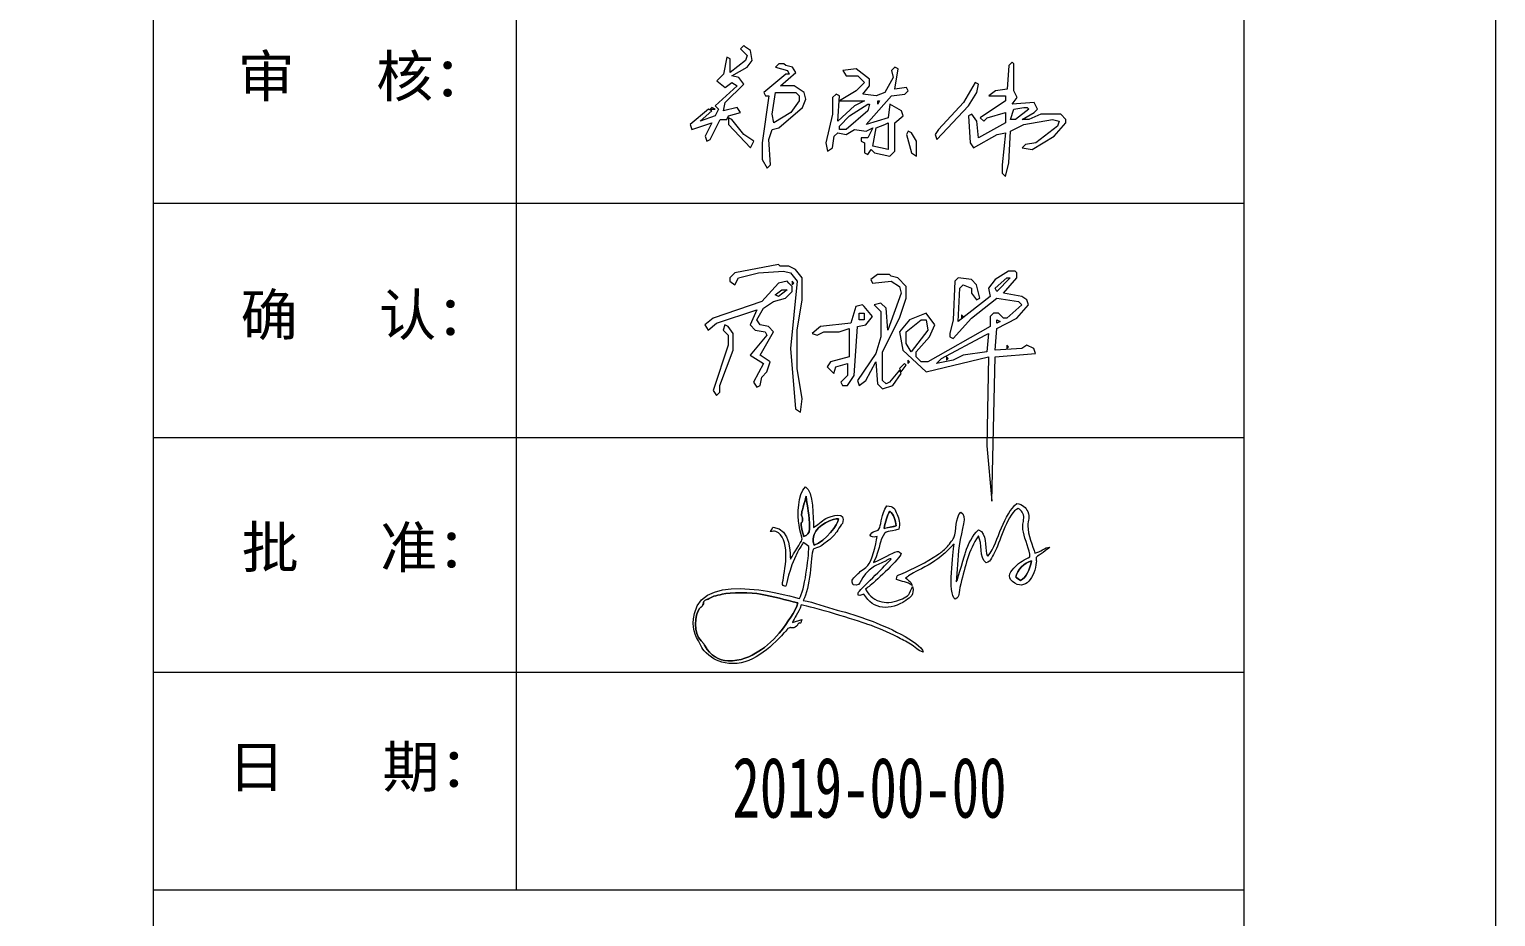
# Model space of a CAD drawing. Header units: millimetres. Extents: x 130143 to 328923, y 19139 to 134795.
# Drawn here: x 321932 to 328923, y 84800 to 89029 of the extents above; entities that cross this region are included whole.
import ezdxf
from ezdxf.enums import TextEntityAlignment as Align

# ---------------------------------------------------------------- set-up
doc = ezdxf.new("R2010")
doc.units = ezdxf.units.MM
doc.header["$LTSCALE"] = 10
doc.layers.add('邦威智能化', color=7, linetype='Continuous', lineweight=18)
doc.styles.get("Standard").update_dxf_attribs({"font": 'arial.ttf'})
doc.styles.add('标准', font='', dxfattribs={"width": 0.667})
doc.styles.get('标准').set_extended_font_data('仿宋_gb2312')

# ---------------------------------------------------------------- blocks, each defined once
blk = doc.blocks.new('图框')
for p, q in [((34698.4, 589.7), (34698.4, -29110.3)), ((36860.1, -16833.3), (36860.1, -23716)), ((34698.4, -19626.2), (41198.4, -19626.2)), ((34698.4, -21022.6), (41198.4, -21022.6)), ((34698.4, -22419), (41198.4, -22419)), ((34698.4, -23716), (41198.4, -23716))]:
    blk.add_line(p, q)
for points in [[(-2301.6, 1739.7), (42698.4, 1739.7), (42698.4, -30260.3), (-2301.6, -30260.3)], [(-801.6, 589.7), (41198.4, 589.7), (41198.4, -29110.3), (-801.6, -29110.3)]]:
    blk.add_lwpolyline(points, close=True)
for s, p, p2 in [('审     核：', (35201.4, -18992.3), (36707.7, -18992.3)), ('确     认：', (35218.5, -20414.1), (36724.8, -20414.1)), ('批     准：', (35224.7, -21798.6), (36730.9, -21798.6)), ('日      期：', (35143.3, -23105.8), (36744.9, -23105.8))]:
    blk.add_text(s, height=245.65).set_placement(p, p2, align=Align.ALIGNED)
blk = doc.blocks.new('zzh')
at = {"linetype": 'Continuous', "elevation": 9684500}
for points in [[(452.49, 1013.31), (451.49, 1014.31), (425.49, 1009.31), (422.49, 1006.31), (422.49, 1004.31), (425.49, 1002.31), (427.49, 1006.31), (439.49, 1009.31), (454.49, 1010.31), (458.49, 1009.31), (462.49, 1004.31), (458.49, 964.31), (461.49, 928.31), (464.49, 926.31), (465.49, 934.31), (462.49, 952.31), (462.49, 975.31), (465.49, 993.31), (465.49, 1006.31), (461.49, 1011.31), (457.49, 1013.31), (452.49, 1013.31)], [(518.49, 1007.31), (517.49, 1008.31), (510.49, 1008.31), (506.49, 1005.31), (507.49, 1003.31), (518.49, 1004.31), (523.49, 1001.31), (524.49, 997.31), (516.49, 975.31), (515.49, 988.31), (512.49, 991.31), (508.49, 990.31), (512.49, 986.31), (512.49, 971.31), (509.49, 961.31), (498.49, 945.31), (499.49, 942.31), (503.49, 945.31), (509.49, 956.31), (510.49, 943.31), (513.49, 940.31), (519.49, 942.31), (524.49, 949.31), (523.49, 951.31), (517.49, 944.31), (515.49, 943.31), (513.49, 945.31), (513.49, 962.31), (523.49, 982.31), (527.49, 994.31), (527.49, 1001.31), (522.49, 1006.31), (518.49, 1007.31)], [(593.49, 1009.31), (592.49, 1010.31), (588.49, 1010.31), (580.49, 1005.31), (576.49, 1000.31), (577.49, 995.31), (558.49, 980.31), (559.49, 1000.31), (561.49, 1002.31), (566.49, 1000.31), (566.49, 997.31), (569.49, 993.31), (571.49, 994.31), (569.49, 1002.31), (566.49, 1005.31), (558.49, 1006.31), (556.49, 1004.31), (555.49, 981.31), (553.49, 973.31), (553.49, 971.31), (555.49, 970.31), (566.49, 982.31), (581.49, 994.31), (594.49, 992.31), (596.49, 990.31), (587.49, 982.31), (585.49, 982.31), (582.49, 985.31), (579.49, 985.31), (577.49, 983.31), (577.49, 977.31), (540.49, 956.31), (536.49, 956.31), (533.49, 959.31), (533.49, 962.31), (541.49, 971.31), (544.49, 978.31), (539.49, 985.31), (529.49, 981.31), (523.49, 974.31), (525.49, 963.31), (539.49, 950.31), (576.49, 959.31), (575.49, 906.31), (578.49, 873.31), (580.49, 959.31), (604.49, 961.31), (603.49, 964.31), (599.49, 966.31), (596.49, 964.31), (580.49, 963.31), (581.49, 976.31), (593.49, 982.31), (600.49, 990.31), (599.49, 993.31), (596.49, 995.31), (585.49, 997.31), (593.49, 1006.31), (593.49, 1009.31)], [(587.49, 1006.31), (589.49, 1006.31), (581.49, 998.31), (580.49, 1000.31), (587.49, 1006.31)], [(457.49, 1003.31), (456.49, 1004.31), (451.49, 1003.31), (441.49, 992.31), (412.49, 982.31), (407.49, 978.31), (409.49, 975.31), (414.49, 979.31), (438.49, 987.31), (434.49, 978.31), (437.49, 975.31), (443.49, 974.31), (444.49, 972.31), (434.49, 960.31), (442.49, 955.31), (436.49, 944.31), (438.49, 941.31), (440.49, 942.31), (441.49, 947.31), (444.49, 950.31), (446.49, 956.31), (440.49, 960.31), (448.49, 974.31), (445.49, 977.31), (440.49, 978.31), (438.49, 981.31), (442.49, 988.31), (448.49, 992.31), (455.49, 994.31), (459.49, 998.31), (459.49, 1001.31), (457.49, 1003.31)], [(453.49, 999.31), (456.49, 999.31), (451.49, 995.31), (449.49, 996.31), (453.49, 999.31)], [(460.49, 1003.31), (459.49, 1004.31), (459.49, 1002.31), (460.49, 1003.31)], [(502.49, 989.31), (501.49, 990.31), (497.49, 989.31), (494.49, 979.31), (476.49, 977.31), (471.49, 973.31), (474.49, 972.31), (478.49, 974.31), (487.49, 974.31), (493.49, 976.31), (493.49, 959.31), (482.49, 956.31), (480.49, 953.31), (484.49, 949.31), (485.49, 953.31), (492.49, 955.31), (492.49, 948.31), (488.49, 944.31), (489.49, 942.31), (492.49, 942.31), (496.49, 948.31), (498.49, 977.31), (503.49, 978.31), (507.49, 983.31), (502.49, 989.31)], [(499.49, 985.31), (502.49, 985.31), (502.49, 981.31), (499.49, 981.31), (499.49, 985.31)], [(536.49, 981.31), (539.49, 981.31), (540.49, 975.31), (530.49, 962.31), (527.49, 967.31), (527.49, 974.31), (536.49, 981.31)], [(561.49, 983.31), (560.49, 984.31), (560.49, 982.31), (561.49, 983.31)], [(581.49, 981.31), (583.49, 980.31), (581.49, 979.31), (581.49, 981.31)], [(421.49, 977.31), (419.49, 978.31), (418.49, 975.31), (421.49, 972.31), (421.49, 966.31), (412.49, 939.31), (414.49, 936.31), (416.49, 938.31), (416.49, 942.31), (424.49, 963.31), (424.49, 973.31), (421.49, 977.31)], [(574.49, 972.31), (576.49, 973.31), (575.49, 962.31), (561.49, 960.31), (555.49, 957.31), (545.49, 955.31), (548.49, 958.31), (574.49, 972.31)], [(588.49, 965.31), (587.49, 966.31), (587.49, 964.31), (588.49, 965.31)], [(527.49, 954.31), (526.49, 955.31), (523.49, 952.31), (524.49, 950.31), (527.49, 954.31)], [(529.49, 956.31), (528.49, 957.31), (528.49, 955.31), (529.49, 956.31)], [(552.49, 958.31), (551.49, 959.31), (551.49, 957.31), (552.49, 958.31)]]:
    blk.add_lwpolyline(points, dxfattribs=at)
blk = doc.blocks.new('zcw')
at = {"linetype": 'Continuous', "elevation": 9684500}
for points in [[(448, 1160), (447, 1161), (445, 1159), (449, 1155), (448, 1152), (439, 1145), (439, 1153), (437, 1154), (435, 1144), (431, 1140), (436, 1136), (440, 1139), (443, 1137), (430, 1125), (432, 1123), (430, 1119), (421, 1116), (428, 1122), (426, 1123), (415, 1114), (416, 1111), (428, 1115), (424, 1107), (425, 1104), (427, 1105), (433, 1117), (437, 1117), (438, 1119), (445, 1121), (443, 1124), (435, 1122), (436, 1127), (447, 1138), (444, 1142), (440, 1143), (449, 1148), (452, 1152), (451, 1158), (448, 1160)], [(472, 1149), (471, 1150), (468, 1150), (466, 1148), (473, 1146), (474, 1144), (472, 1144), (459, 1133), (460, 1131), (462, 1131), (458, 1103), (458, 1093), (461, 1088), (463, 1090), (462, 1105), (464, 1111), (468, 1112), (482, 1124), (484, 1129), (483, 1133), (477, 1137), (469, 1137), (478, 1145), (476, 1148), (472, 1149)], [(539, 1147), (537, 1148), (535, 1146), (536, 1142), (531, 1133), (526, 1131), (518, 1132), (522, 1137), (522, 1141), (514, 1147), (506, 1146), (508, 1143), (515, 1143), (519, 1139), (514, 1134), (504, 1128), (519, 1128), (513, 1125), (503, 1116), (504, 1131), (502, 1132), (500, 1130), (500, 1120), (496, 1103), (497, 1098), (500, 1100), (501, 1107), (503, 1109), (508, 1108), (513, 1111), (520, 1110), (524, 1112), (521, 1106), (517, 1106), (517, 1104), (519, 1103), (519, 1097), (521, 1096), (523, 1099), (525, 1097), (534, 1095), (537, 1098), (537, 1115), (542, 1119), (541, 1122), (534, 1126), (533, 1118), (520, 1114), (535, 1131), (543, 1132), (545, 1134), (544, 1136), (537, 1135), (539, 1147)], [(608, 1150), (607, 1151), (605, 1149), (604, 1135), (597, 1134), (593, 1131), (603, 1131), (603, 1128), (588, 1118), (590, 1116), (592, 1118), (603, 1121), (603, 1115), (587, 1106), (586, 1116), (583, 1120), (581, 1119), (582, 1103), (584, 1100), (598, 1108), (603, 1109), (601, 1090), (601, 1085), (603, 1083), (605, 1091), (606, 1110), (614, 1114), (631, 1117), (635, 1116), (634, 1113), (621, 1103), (615, 1102), (613, 1100), (619, 1099), (632, 1107), (639, 1115), (639, 1117), (636, 1120), (624, 1120), (617, 1117), (613, 1117), (620, 1121), (622, 1123), (620, 1127), (607, 1126), (610, 1130), (608, 1134), (608, 1150)], [(587, 1138), (585, 1139), (578, 1127), (563, 1111), (561, 1108), (562, 1105), (581, 1125), (586, 1133), (587, 1138)], [(466, 1133), (474, 1133), (478, 1133), (480, 1131), (480, 1128), (475, 1121), (465, 1115), (464, 1120), (466, 1133)], [(527, 1128), (528, 1128), (527, 1126), (527, 1128)], [(430, 1123), (428, 1124), (427, 1123), (430, 1123)], [(521, 1126), (522, 1126), (521, 1122), (508, 1111), (504, 1111), (504, 1113), (510, 1119), (521, 1126)], [(614, 1124), (616, 1124), (617, 1123), (609, 1117), (606, 1117), (608, 1123), (614, 1124)], [(440, 1117), (438, 1118), (438, 1114), (451, 1100), (453, 1104), (447, 1108), (440, 1117)], [(531, 1114), (533, 1115), (533, 1099), (524, 1101), (526, 1112), (531, 1114)], [(547, 1109), (545, 1110), (544, 1108), (547, 1097), (550, 1095), (550, 1104), (547, 1109)]]:
    blk.add_lwpolyline(points, dxfattribs=at)

msp = doc.modelspace()

# ---------------------------------------------------------------- linework, layer by layer
at = {"layer": '邦威智能化'}
for points, knots in [([(325614.90829, 86216.71499, 0), (325614.90829, 86216.71499, 0), (325570.89296, 86202.42632, 0), (325570.89296, 86202.42632, 0), (325570.89296, 86202.42632, 0), (325576.44223, 86223.05726, 0), (325597.63497, 86243.91066, 0), (325611.76252, 86285.86141, 0), (325611.76252, 86285.86141, 0), (325666.53743, 86276.5011, 0), (325874.49169, 86213.19654, 0), (325929.2634, 86193.31139, 0), (325929.2634, 86193.31139, 0), (325973.20853, 86177.3564, 0), (326028.81322, 86155.58693, 0), (326068.49987, 86133.40576, 0), (326068.49987, 86133.40576, 0), (326091.10533, 86120.77993, 0), (326109.89089, 86112.87204, 0), (326133.06899, 86098.90919, 0), (326133.06899, 86098.90919, 0), (326152.85263, 86087.0026, 0), (326171.17176, 86065.92244, 0), (326193.79524, 86060.50673, 0), (326193.79524, 86060.50673, 0), (326181.58144, 86112.19102, 0), (326005.93957, 86187.24763, 0), (325940.65544, 86211.20268, 0), (325940.65544, 86211.20268, 0), (325889.09516, 86230.12245, 0), (325834.50834, 86248.07133, 0), (325783.26092, 86261.59231, 0), (325783.26092, 86261.59231, 0), (325729.47986, 86275.78925, 0), (325672.16712, 86299.68114, 0), (325620.61538, 86307.31975, 0), (325620.61538, 86307.31975, 0), (325656.63257, 86364.98671, 0), (325656.80481, 86511.30036, 0), (325668.68255, 86552.01925, 0), (325668.68255, 86552.01925, 0), (325723.16529, 86575.21919, 0), (325681.33653, 86547.09157, 0), (325736.94191, 86590.18039, 0), (325736.94191, 86590.18039, 0), (325745.22196, 86596.59638, 0), (325750.67271, 86599.50659, 0), (325757.90208, 86606.76054, 0), (325757.90208, 86606.76054, 0), (325764.71339, 86613.59892, 0), (325769.28851, 86620.24066, 0), (325775.84998, 86627.31528, 0), (325775.84998, 86627.31528, 0), (325775.84998, 86627.31528, 0), (325807.8925, 86674.56629, 0), (325807.8925, 86674.56629, 0), (325807.8925, 86674.56629, 0), (325832.03858, 86733.913, 0), (325754.23783, 86711.29833, 0), (325728.43611, 86697.23952, 0), (325728.43611, 86697.23952, 0), (325708.91939, 86686.60111, 0), (325688.38709, 86663.37545, 0), (325670.45417, 86655.37828, 0), (325670.45417, 86655.37828, 0), (325668.90981, 86697.66191, 0), (325669.8308, 86829.87379, 0), (325632.51264, 86848.01667, 0), (325632.51264, 86848.01667, 0), (325594.16985, 86815.5632, 0), (325594.09455, 86711.95369, 0), (325601.4829, 86665.52166, 0), (325601.4829, 86665.52166, 0), (325612.59015, 86595.76663, 0), (325625.36924, 86607.53125, 0), (325606.7707, 86581.47632, 0), (325606.7707, 86581.47632, 0), (325606.7707, 86581.47632, 0), (325560.91059, 86504.19082, 0), (325560.91059, 86504.19082, 0), (325560.91059, 86504.19082, 0), (325555.93434, 86518.58204, 0), (325567.47356, 86652.64535, 0), (325477.58242, 86655.85032, 0), (325477.58242, 86655.85032, 0), (325477.58242, 86655.85032, 0), (325464.47981, 86635.74883, 0), (325464.47981, 86635.74883, 0), (325464.47981, 86635.74883, 0), (325478.70092, 86635.89834, 0), (325482.16595, 86639.75042, 0), (325491.05132, 86636.25008, 0), (325491.05132, 86636.25008, 0), (325562.66119, 86608.01985, 0), (325535.26998, 86462.93343, 0), (325525.08403, 86403.51731, 0), (325525.08403, 86403.51731, 0), (325521.93424, 86385.16089, 0), (325516.52118, 86379.49687, 0), (325537.40381, 86373.27167, 0), (325537.40381, 86373.27167, 0), (325544.01543, 86386.02025, 0), (325550.29427, 86449.92735, 0), (325594.18361, 86537.87252, 0), (325594.18361, 86537.87252, 0), (325603.08529, 86555.71375, 0), (325613.9448, 86567.03808, 0), (325621.02955, 86583.43593, 0), (325621.02955, 86583.43593, 0), (325634.86345, 86575.84163, 0), (325636.44654, 86569.958, 0), (325648.65896, 86564.1497, 0), (325648.65896, 86564.1497, 0), (325646.32321, 86506.52073, 0), (325628.55573, 86354.18389, 0), (325602.85456, 86316.94498, 0), (325602.85456, 86316.94498, 0), (325589.52891, 86315.98039, 0), (325149.76207, 86460.77491, 0), (325102.55729, 86244.92949, 0), (325102.55729, 86244.92949, 0), (325086.95574, 86173.58974, 0), (325104.68361, 86147.44228, 0), (325130.80992, 86095.56427, 0), (325130.80992, 86095.56427, 0), (325140.75199, 86075.81504, 0), (325142.96279, 86071.47311, 0), (325158.53499, 86058.023, 0), (325158.53499, 86058.023, 0), (325196.42626, 86025.31332, 0), (325215.15055, 86013.15257, 0), (325267.1686, 86007.32716, 0), (325267.1686, 86007.32716, 0), (325371.27766, 85995.67385, 0), (325468.11395, 86081.79228, 0), (325529.31443, 86152.11054, 0), (325529.31443, 86152.11054, 0), (325529.31443, 86152.11054, 0), (325545.95436, 86170.17369, 0), (325545.95436, 86170.17369, 0), (325545.95436, 86170.17369, 0), (325546.62225, 86170.91083, 0), (325547.57215, 86172.10684, 0), (325548.19985, 86172.78647, 0), (325548.19985, 86172.78647, 0), (325548.19985, 86172.78647, 0), (325558.65796, 86178.52094, 0), (325558.65796, 86178.52094, 0), (325558.65796, 86178.52094, 0), (325559.11064, 86178.43683, 0), (325560.379, 86177.68173, 0), (325560.89105, 86177.57412, 0), (325560.89105, 86177.57412, 0), (325561.4804, 86177.45229, 0), (325562.85451, 86176.73615, 0), (325563.51374, 86176.63472, 0), (325563.51374, 86176.63472, 0), (325574.72995, 86174.94323, 0), (325578.98467, 86176.36925, 0), (325589.17441, 86185.31702, 0), (325589.17441, 86185.31702, 0), (325594.38771, 86189.89324, 0), (325592.46257, 86188.89576, 0), (325596.24363, 86194.57773, 0), (325596.24363, 86194.57773, 0), (325606.58495, 86210.11224, 0), (325606.84502, 86183.09424, 0), (325614.90829, 86216.71499, 0)], [0, 0, 0, 0, 35183.0491355911, 35183.0491355911, 35183.0491355911, 35183.0642643022, 70366.0982711822, 70366.0982711822, 70366.0982711822, 70366.1133998934, 105549.1474067732, 105549.1474067732, 105549.1474067732, 105549.1625354843, 140732.1965423643, 140732.1965423643, 140732.1965423643, 140732.2116710754, 175915.2456779554, 175915.2456779554, 175915.2456779554, 175915.2608066664, 211098.2948135464, 211098.2948135464, 211098.2948135464, 211098.3099422576, 246281.3439491375, 246281.3439491375, 246281.3439491375, 246281.3590778487, 281464.3930847286, 281464.3930847286, 281464.3930847286, 281464.4082134397, 316647.4422203197, 316647.4422203197, 316647.4422203197, 316647.4573490307, 351830.4913559108, 351830.4913559108, 351830.4913559108, 351830.5064846219, 387013.5404915018, 387013.5404915018, 387013.5404915018, 387013.5556202129, 422196.5896270929, 422196.5896270929, 422196.5896270929, 422196.604755804, 457379.6387626839, 457379.6387626839, 457379.6387626839, 457379.653891395, 492562.687898275, 492562.687898275, 492562.687898275, 492562.7030269861, 527745.7370338662, 527745.7370338662, 527745.7370338662, 527745.7521625772, 562928.7861694571, 562928.7861694571, 562928.7861694571, 562928.8012981683, 598111.8353050482, 598111.8353050482, 598111.8353050482, 598111.8504337593, 633294.8844406394, 633294.8844406394, 633294.8844406394, 633294.8995693504, 668477.9335762303, 668477.9335762303, 668477.9335762303, 668477.9487049414, 703660.9827118216, 703660.9827118216, 703660.9827118216, 703660.9978405325, 738844.0318474123, 738844.0318474123, 738844.0318474123, 738844.0469761237, 774027.0809830036, 774027.0809830036, 774027.0809830036, 774027.0961117148, 809210.1301185949, 809210.1301185949, 809210.1301185949, 809210.1452473056, 844393.179254186, 844393.179254186, 844393.179254186, 844393.1943828969, 879576.228389777, 879576.228389777, 879576.228389777, 879576.2435184881, 914759.2775253679, 914759.2775253679, 914759.2775253679, 914759.2926540793, 949942.3266609587, 949942.3266609587, 949942.3266609587, 949942.3417896705, 985125.37579655, 985125.37579655, 985125.37579655, 985125.390925262, 1020308.424932141, 1020308.424932141, 1020308.424932141, 1020308.440060852, 1055491.474067732, 1055491.474067732, 1055491.474067732, 1055491.489196443, 1090674.5232033229, 1090674.5232033229, 1090674.5232033229, 1090674.5383320339, 1125857.572338914, 1125857.572338914, 1125857.572338914, 1125857.587467625, 1161040.6214745049, 1161040.6214745049, 1161040.6214745049, 1161040.6366032159, 1196223.670610097, 1196223.670610097, 1196223.670610097, 1196223.6857388071, 1231406.719745687, 1231406.719745687, 1231406.719745687, 1231406.734874398, 1266589.7688812781, 1266589.7688812781, 1266589.7688812781, 1266589.78400999, 1301772.818016869, 1301772.818016869, 1301772.818016869, 1301772.833145581, 1336955.8671524599, 1336955.8671524599, 1336955.8671524599, 1336955.8822811721, 1372138.9162880511, 1372138.9162880511, 1372138.9162880511, 1372138.931416763, 1407321.9654236429, 1407321.9654236429, 1407321.9654236429, 1407321.9805523539, 1442505.014559234, 1442505.014559234, 1442505.014559234, 1442505.029687945, 1512871.1128304149, 1512871.1128304149, 1512871.1128304149, 1512871.1128304149]), ([(325635.16085, 86803.44675, 0), (325639.79404, 86746.21534, 0), (325652.38412, 86721.49524, 0), (325651.14033, 86649.05023, 0), (325651.14033, 86649.05023, 0), (325650.75606, 86626.6283, 0), (325640.1792, 86618.86172, 0), (325623.40395, 86611.64869, 0), (325623.40395, 86611.64869, 0), (325623.40395, 86611.64869, 0), (325613.72, 86654.15504, 0), (325613.72, 86654.15504, 0), (325613.72, 86654.15504, 0), (325604.54494, 86690.74498, 0), (325622.07187, 86668.21465, 0), (325617.68701, 86699.69148, 0), (325617.68701, 86699.69148, 0), (325616.06626, 86711.32082, 0), (325612.09283, 86701.57523, 0), (325614.25385, 86727.20858, 0), (325614.25385, 86727.20858, 0), (325614.25385, 86727.20858, 0), (325635.16085, 86803.44675, 0), (325635.16085, 86803.44675, 0)], [0, 0, 0, 0, 31925.6480872779, 31925.6480872779, 31925.6480872779, 31925.6503220733, 63851.2961745559, 63851.2961745559, 63851.2961745559, 63851.2984093513, 95776.9442618339, 95776.9442618339, 95776.9442618339, 95776.9464966292, 127702.5923491118, 127702.5923491118, 127702.5923491118, 127702.5945839072, 159628.2404363898, 159628.2404363898, 159628.2404363898, 159628.2426711851, 223479.5366109457, 223479.5366109457, 223479.5366109457, 223479.5366109457]), ([(326502.22482, 86517.90846, 0), (326497.30167, 86523.65051, 0), (326501.3163, 86511.55795, 0), (326495.60171, 86530.35849, 0), (326495.60171, 86530.35849, 0), (326485.27822, 86564.3208, 0), (326500.08007, 86626.7399, 0), (326457.17512, 86643.13148, 0), (326457.17512, 86643.13148, 0), (326426.30347, 86615.54425, 0), (326410.22858, 86578.1766, 0), (326394.65577, 86535.1863, 0), (326394.65577, 86535.1863, 0), (326394.65577, 86535.1863, 0), (326356.36143, 86405.51032, 0), (326356.36143, 86405.51032, 0), (326356.36143, 86405.51032, 0), (326351.63539, 86395.68497, 0), (326352.63973, 86398.63852, 0), (326350.25569, 86395.2354, 0), (326350.25569, 86395.2354, 0), (326355.99701, 86447.20644, 0), (326357.22828, 86506.25408, 0), (326364.89235, 86567.56753, 0), (326364.89235, 86567.56753, 0), (326375.12121, 86649.4266, 0), (326406.89548, 86711.14856, 0), (326372.6762, 86728.17517, 0), (326372.6762, 86728.17517, 0), (326345.32275, 86702.33245, 0), (326353.62062, 86640.45669, 0), (326338.978, 86605.53301, 0), (326338.978, 86605.53301, 0), (326334.3107, 86594.41084, 0), (326314.71777, 86570.25817, 0), (326305.71414, 86560.52501, 0), (326305.71414, 86560.52501, 0), (326289.25541, 86542.72344, 0), (326279.52704, 86537.47133, 0), (326261.5582, 86524.79027, 0), (326261.5582, 86524.79027, 0), (326209.86252, 86488.28755, 0), (326145.90989, 86458.35872, 0), (326086.33941, 86432.67589, 0), (326086.33941, 86432.67589, 0), (326070.30194, 86425.76402, 0), (326069.1511, 86428.9965, 0), (326065.35318, 86407.74836, 0), (326065.35318, 86407.74836, 0), (326091.97092, 86393.75826, 0), (326118.73541, 86397.8723, 0), (326140.16829, 86378.59851, 0), (326140.16829, 86378.59851, 0), (326133.34679, 86403.30865, 0), (326123.67717, 86397.77392, 0), (326109.52984, 86414.86896, 0), (326109.52984, 86414.86896, 0), (326118.90508, 86419.07286, 0), (326136.46085, 86434.78045, 0), (326170.24265, 86450.93313, 0), (326170.24265, 86450.93313, 0), (326208.18393, 86469.0746, 0), (326259.31741, 86499.50386, 0), (326289.76791, 86527.1548, 0), (326289.76791, 86527.1548, 0), (326305.52903, 86541.46727, 0), (326324.44909, 86563.11412, 0), (326340.17802, 86574.70308, 0), (326340.17802, 86574.70308, 0), (326338.39038, 86534.63218, 0), (326307.84039, 86340.02609, 0), (326345.94385, 86313.53581, 0), (326345.94385, 86313.53581, 0), (326370.30649, 86324.88659, 0), (326358.76015, 86336.18209, 0), (326372.1259, 86386.59032, 0), (326372.1259, 86386.59032, 0), (326394.12448, 86469.55871, 0), (326408.70198, 86545.62688, 0), (326456.40489, 86614.39677, 0), (326456.40489, 86614.39677, 0), (326477.21485, 86579.73121, 0), (326458.13844, 86510.38341, 0), (326493.95873, 86486.41754, 0), (326493.95873, 86486.41754, 0), (326516.82165, 86492.13147, 0), (326525.02217, 86521.4604, 0), (326537.46372, 86544.68923, 0), (326537.46372, 86544.68923, 0), (326563.41237, 86593.13014, 0), (326596.62462, 86727.7263, 0), (326646.79509, 86745.63573, 0), (326646.79509, 86745.63573, 0), (326659.61354, 86737.62462, 0), (326675.00451, 86720.41393, 0), (326673.18244, 86700.51825, 0), (326673.18244, 86700.51825, 0), (326670.70107, 86673.37103, 0), (326663.76548, 86669.16649, 0), (326670.94491, 86632.41515, 0), (326670.94491, 86632.41515, 0), (326677.56161, 86598.50978, 0), (326701.91613, 86544.5805, 0), (326702.29615, 86515.34609, 0), (326702.29615, 86515.34609, 0), (326678.14871, 86503.34598, 0), (326651.69641, 86488.50302, 0), (326632.70833, 86468.72874, 0), (326632.70833, 86468.72874, 0), (326611.4457, 86446.58718, 0), (326589.71304, 86421.4327, 0), (326618.86247, 86397.41927, 0), (326618.86247, 86397.41927, 0), (326681.71716, 86345.61818, 0), (326725.35407, 86423.07748, 0), (326732.68362, 86488.52999, 0), (326732.68362, 86488.52999, 0), (326733.80059, 86498.53102, 0), (326731.34239, 86499.22676, 0), (326731.68946, 86512.49117, 0), (326731.68946, 86512.49117, 0), (326748.40787, 86525.42951, 0), (326783.22742, 86546.86469, 0), (326796.30522, 86560.86118, 0), (326796.30522, 86560.86118, 0), (326773.69716, 86561.49715, 0), (326751.9441, 86537.1732, 0), (326725.81595, 86532.29541, 0), (326725.81595, 86532.29541, 0), (326716.50664, 86563.82362, 0), (326692.53929, 86622.75835, 0), (326691.71783, 86661.9134, 0), (326691.71783, 86661.9134, 0), (326691.04719, 86693.9579, 0), (326704.58316, 86700.26313, 0), (326691.43161, 86730.32512, 0), (326691.43161, 86730.32512, 0), (326683.1104, 86749.3477, 0), (326667.6217, 86764.61409, 0), (326640.33536, 86769.89999, 0), (326640.33536, 86769.89999, 0), (326609.1168, 86743.60216, 0), (326586.87437, 86700.16976, 0), (326566.47355, 86653.48447, 0), (326566.47355, 86653.48447, 0), (326545.57242, 86605.64337, 0), (326532.1844, 86555.23762, 0), (326502.22482, 86517.90846, 0)], [0, 0, 0, 0, 32879.3583302865, 32879.3583302865, 32879.3583302865, 32879.3708244427, 65758.716660573, 65758.716660573, 65758.716660573, 65758.7291547292, 98638.0749908595, 98638.0749908595, 98638.0749908595, 98638.0874850157, 131517.433321146, 131517.433321146, 131517.433321146, 131517.4458153022, 164396.7916514325, 164396.7916514325, 164396.7916514325, 164396.8041455886, 197276.1499817192, 197276.1499817192, 197276.1499817192, 197276.1624758752, 230155.5083120057, 230155.5083120057, 230155.5083120057, 230155.5208061617, 263034.8666422922, 263034.8666422922, 263034.8666422922, 263034.8791364483, 295914.2249725787, 295914.2249725787, 295914.2249725787, 295914.2374667349, 328793.5833028651, 328793.5833028651, 328793.5833028651, 328793.5957970214, 361672.9416331518, 361672.9416331518, 361672.9416331518, 361672.9541273079, 394552.2999634382, 394552.2999634382, 394552.2999634382, 394552.3124575944, 427431.6582937247, 427431.6582937247, 427431.6582937247, 427431.6707878808, 460311.0166240113, 460311.0166240113, 460311.0166240113, 460311.0291181674, 493190.3749542978, 493190.3749542978, 493190.3749542978, 493190.387448454, 526069.7332845847, 526069.7332845847, 526069.7332845847, 526069.7457787405, 558949.0916148708, 558949.0916148708, 558949.0916148708, 558949.1041090271, 591828.4499451574, 591828.4499451574, 591828.4499451574, 591828.4624393136, 624707.8082754439, 624707.8082754439, 624707.8082754439, 624707.8207696001, 657587.1666057302, 657587.1666057302, 657587.1666057302, 657587.1790998866, 690466.524936017, 690466.524936017, 690466.524936017, 690466.5374301735, 723345.8832663036, 723345.8832663036, 723345.8832663036, 723345.8957604597, 756225.2415965901, 756225.2415965901, 756225.2415965901, 756225.2540907464, 789104.5999268768, 789104.5999268768, 789104.5999268768, 789104.6124210326, 821983.9582571629, 821983.9582571629, 821983.9582571629, 821983.9707513195, 854863.3165874495, 854863.3165874495, 854863.3165874495, 854863.3290816058, 887742.674917736, 887742.674917736, 887742.674917736, 887742.6874118929, 920622.0332480227, 920622.0332480227, 920622.0332480227, 920622.0457421788, 953501.3915783092, 953501.3915783092, 953501.3915783092, 953501.4040724656, 986380.7499085956, 986380.7499085956, 986380.7499085956, 986380.7624027518, 1019260.108238882, 1019260.108238882, 1019260.108238882, 1019260.1207330381, 1052139.466569168, 1052139.466569168, 1052139.466569168, 1052139.4790633251, 1085018.8248994551, 1085018.8248994551, 1085018.8248994551, 1085018.837393611, 1117898.1832297409, 1117898.1832297409, 1117898.1832297409, 1117898.195723898, 1150777.541560028, 1150777.541560028, 1150777.541560028, 1150777.5540541839, 1183656.8998903141, 1183656.8998903141, 1183656.8998903141, 1183656.9123844709, 1249415.6165508879, 1249415.6165508879, 1249415.6165508879, 1249415.6165508879]), ([(325673.2448, 86570.61313, 0), (325663.97188, 86592.63195, 0), (325670.20071, 86606.09358, 0), (325674.14885, 86621.59476, 0), (325674.14885, 86621.59476, 0), (325685.61415, 86666.61351, 0), (325766.74951, 86699.41099, 0), (325790.06873, 86696.14922, 0), (325790.06873, 86696.14922, 0), (325789.41479, 86670.48927, 0), (325726.98909, 86588.08036, 0), (325673.2448, 86570.61313, 0)], [0, 0, 0, 0, 29286.8193827614, 29286.8193827614, 29286.8193827614, 29286.8205542341, 58573.6387655227, 58573.6387655227, 58573.6387655227, 58573.6399369955, 117147.2775310454, 117147.2775310454, 117147.2775310454, 117147.2775310454]), ([(325973.54707, 86611.19539, 0), (325969.52572, 86573.38421, 0), (325947.34413, 86493.4337, 0), (325929.23235, 86472.92534, 0), (325929.23235, 86472.92534, 0), (325919.92507, 86462.38639, 0), (325893.99469, 86446.56138, 0), (325882.47471, 86435.02309, 0), (325882.47471, 86435.02309, 0), (325847.27839, 86399.75207, 0), (325852.97714, 86402.91645, 0), (325859.0578, 86382.08626, 0), (325859.0578, 86382.08626, 0), (325908.69487, 86369.08229, 0), (325879.10789, 86419.7841, 0), (325961.63549, 86470.02896, 0), (325961.63549, 86470.02896, 0), (325961.63549, 86470.02896, 0), (326002.41655, 86489.03246, 0), (326002.41655, 86489.03246, 0), (326002.41655, 86489.03246, 0), (326028.56641, 86500.19028, 0), (326020.30565, 86504.54525, 0), (326041.05293, 86506.22898, 0), (326041.05293, 86506.22898, 0), (326032.46853, 86491.69938, 0), (325925.41461, 86390.90603, 0), (325896.19347, 86358.70107, 0), (325896.19347, 86358.70107, 0), (325884.45022, 86345.76206, 0), (325882.25549, 86348.62597, 0), (325882.65358, 86332.1798, 0), (325882.65358, 86332.1798, 0), (325900.14114, 86329.72944, 0), (325890.5885, 86333.66453, 0), (325910.77179, 86337.16888, 0), (325910.77179, 86337.16888, 0), (325953.46894, 86260.74822, 0), (326038.34967, 86257.53094, 0), (326109.78595, 86306.33191, 0), (326109.78595, 86306.33191, 0), (326135.08988, 86323.61824, 0), (326151.00183, 86332.0879, 0), (326142.74641, 86373.96221, 0), (326142.74641, 86373.96221, 0), (326141.97215, 86372.87628, 0), (326141.44896, 86372.32589, 0), (326141.04202, 86370.33707, 0), (326141.04202, 86370.33707, 0), (326141.04202, 86370.33707, 0), (326125.01292, 86335.86608, 0), (326125.01292, 86335.86608, 0), (326125.01292, 86335.86608, 0), (326116.6877, 86326.91397, 0), (326105.50481, 86320.79239, 0), (326093.86677, 86315.59472, 0), (326093.86677, 86315.59472, 0), (326022.9959, 86283.94986, 0), (325960.51488, 86291.14642, 0), (325918.05885, 86360.86344, 0), (325918.05885, 86360.86344, 0), (325927.39394, 86369.72586, 0), (325933.02278, 86371.14569, 0), (325941.09814, 86378.05208, 0), (325941.09814, 86378.05208, 0), (325974.3507, 86406.4791, 0), (326081.5932, 86504.05111, 0), (326088.72383, 86531.50996, 0), (326088.72383, 86531.50996, 0), (326074.01241, 86540.03004, 0), (326076.78544, 86544.55064, 0), (326058.56249, 86537.64498, 0), (326058.56249, 86537.64498, 0), (326034.80963, 86528.63799, 0), (325971.06718, 86491.01729, 0), (325956.30678, 86487.94145, 0), (325956.30678, 86487.94145, 0), (325994.71941, 86574.41608, 0), (325977.69541, 86553.50512, 0), (325995.12103, 86600.08717, 0), (325995.12103, 86600.08717, 0), (326013.62025, 86649.53618, 0), (326030.69699, 86629.14062, 0), (326077.62942, 86646.50835, 0), (326077.62942, 86646.50835, 0), (326084.08847, 86675.47862, 0), (326078.17291, 86695.05652, 0), (326068.51471, 86717.2083, 0), (326068.51471, 86717.2083, 0), (326057.34329, 86742.83003, 0), (326055.19012, 86758.08515, 0), (326019.32752, 86757.68666, 0), (326019.32752, 86757.68666, 0), (325991.61336, 86715.36376, 0), (325995.34634, 86677.8685, 0), (325985.8534, 86654.40217, 0), (325985.8534, 86654.40217, 0), (325976.58371, 86631.47448, 0), (325964.02565, 86643.5529, 0), (325948.985, 86629.99428, 0), (325948.985, 86629.99428, 0), (325926.86217, 86610.04996, 0), (325955.47751, 86606.68424, 0), (325973.54707, 86611.19539, 0)], [0, 0, 0, 0, 32802.2634506193, 32802.2634506193, 32802.2634506193, 32802.2723072305, 65604.5269012387, 65604.5269012387, 65604.5269012387, 65604.5357578499, 98406.7903518581, 98406.7903518581, 98406.7903518581, 98406.7992084692, 131209.0538024774, 131209.0538024774, 131209.0538024774, 131209.0626590885, 164011.3172530968, 164011.3172530968, 164011.3172530968, 164011.3261097079, 196813.5807037161, 196813.5807037161, 196813.5807037161, 196813.5895603271, 229615.8441543355, 229615.8441543355, 229615.8441543355, 229615.8530109466, 262418.1076049548, 262418.1076049548, 262418.1076049548, 262418.116461566, 295220.3710555743, 295220.3710555743, 295220.3710555743, 295220.3799121853, 328022.6345061935, 328022.6345061935, 328022.6345061935, 328022.6433628047, 360824.8979568129, 360824.8979568129, 360824.8979568129, 360824.9068134241, 393627.1614074323, 393627.1614074323, 393627.1614074323, 393627.1702640436, 426429.4248580514, 426429.4248580514, 426429.4248580514, 426429.4337146629, 459231.688308671, 459231.688308671, 459231.688308671, 459231.6971652822, 492033.9517592903, 492033.9517592903, 492033.9517592903, 492033.9606159018, 524836.2152099097, 524836.2152099097, 524836.2152099097, 524836.2240665208, 557638.478660529, 557638.478660529, 557638.478660529, 557638.4875171402, 590440.7421111483, 590440.7421111483, 590440.7421111483, 590440.7509677596, 623243.0055617678, 623243.0055617678, 623243.0055617678, 623243.0144183789, 656045.269012387, 656045.269012387, 656045.269012387, 656045.2778689982, 688847.5324630064, 688847.5324630064, 688847.5324630064, 688847.541319618, 721649.7959136256, 721649.7959136256, 721649.7959136256, 721649.8047702371, 754452.0593642452, 754452.0593642452, 754452.0593642452, 754452.0682208563, 787254.3228148646, 787254.3228148646, 787254.3228148646, 787254.3316714753, 820056.5862654839, 820056.5862654839, 820056.5862654839, 820056.5951220952, 885661.1131667227, 885661.1131667227, 885661.1131667227, 885661.1131667227]), ([(326007.02485, 86650.72546, 0), (326013.34167, 86680.64686, 0), (326020.28559, 86712.6115, 0), (326034.71532, 86732.68948, 0), (326034.71532, 86732.68948, 0), (326043.57282, 86725.28756, 0), (326050.17119, 86712.20921, 0), (326054.96442, 86701.85007, 0), (326054.96442, 86701.85007, 0), (326060.79163, 86689.23493, 0), (326062.93862, 86675.49616, 0), (326064.24643, 86662.06476, 0), (326064.24643, 86662.06476, 0), (326064.24643, 86662.06476, 0), (326007.02485, 86650.72546, 0), (326007.02485, 86650.72546, 0)], [0, 0, 0, 0, 30219.7479542248, 30219.7479542248, 30219.7479542248, 30219.7494652122, 60439.4959084496, 60439.4959084496, 60439.4959084496, 60439.497419437, 90659.2438626744, 90659.2438626744, 90659.2438626744, 90659.2453736618, 151098.7397711239, 151098.7397711239, 151098.7397711239, 151098.7397711239]), ([(326634.21549, 86417.33831, 0), (326641.15945, 86453.25834, 0), (326675.5079, 86486.67968, 0), (326709.2488, 86496.02483, 0), (326709.2488, 86496.02483, 0), (326703.15632, 86452.40365, 0), (326684.62757, 86416.88633, 0), (326656.54574, 86402.84424, 0), (326656.54574, 86402.84424, 0), (326656.54574, 86402.84424, 0), (326634.21549, 86417.33831, 0), (326634.21549, 86417.33831, 0)], [0, 0, 0, 0, 27112.3119568406, 27112.3119568406, 27112.3119568406, 27112.3130413331, 54224.6239136813, 54224.6239136813, 54224.6239136813, 54224.6249981737, 108449.2478273625, 108449.2478273625, 108449.2478273625, 108449.2478273625]), ([(325595.02518, 86295.0123, 0), (325586.28777, 86255.27418, 0), (325542.21323, 86198.1645, 0), (325516.26472, 86162.90823, 0), (325516.26472, 86162.90823, 0), (325493.6421, 86132.17873, 0), (325439.68164, 86082.74865, 0), (325409.87995, 86064.73944, 0), (325409.87995, 86064.73944, 0), (325368.61956, 86039.79975, 0), (325324.01231, 86016.8378, 0), (325261.57638, 86019.31893, 0), (325261.57638, 86019.31893, 0), (325222.05649, 86020.89322, 0), (325175.20242, 86045.8091, 0), (325153.96522, 86088.69775, 0), (325153.96522, 86088.69775, 0), (325149.35378, 86098.00559, 0), (325149.52569, 86096.71309, 0), (325142.69908, 86105.45572, 0), (325142.69908, 86105.45572, 0), (325141.94462, 86106.42417, 0), (325139.928, 86109.06545, 0), (325139.21311, 86109.883, 0), (325139.21311, 86109.883, 0), (325138.84331, 86110.30724, 0), (325137.9361, 86111.32083, 0), (325137.56258, 86111.71168, 0), (325137.56258, 86111.71168, 0), (325137.56258, 86111.71168, 0), (325134.15081, 86114.82915, 0), (325134.15081, 86114.82915, 0), (325134.15081, 86114.82915, 0), (325098.07894, 86149.20731, 0), (325102.62587, 86239.36064, 0), (325127.06786, 86268.41174, 0), (325127.06786, 86268.41174, 0), (325139.163, 86282.79351, 0), (325130.22796, 86268.10002, 0), (325139.23409, 86279.83315, 0), (325139.23409, 86279.83315, 0), (325153.36077, 86298.24882, 0), (325136.88246, 86300.14754, 0), (325161.07937, 86311.78155, 0), (325161.07937, 86311.78155, 0), (325162.0138, 86312.22989, 0), (325163.41576, 86312.52486, 0), (325164.38977, 86312.92373, 0), (325164.38977, 86312.92373, 0), (325165.38109, 86313.32631, 0), (325166.78428, 86313.5817, 0), (325167.79107, 86313.97129, 0), (325167.79107, 86313.97129, 0), (325167.79107, 86313.97129, 0), (325195.72385, 86327.58482, 0), (325195.72385, 86327.58482, 0), (325195.72385, 86327.58482, 0), (325204.68598, 86330.60631, 0), (325223.88784, 86333.08719, 0), (325235.53946, 86336.53103, 0), (325235.53946, 86336.53103, 0), (325270.83755, 86346.95963, 0), (325378.03694, 86344.457, 0), (325418.00512, 86337.18152, 0), (325418.00512, 86337.18152, 0), (325480.7817, 86325.74881, 0), (325535.28011, 86309.59025, 0), (325595.02518, 86295.0123, 0)], [0, 0, 0, 0, 33350.1205462191, 33350.1205462191, 33350.1205462191, 33350.1265492408, 66700.2410924381, 66700.2410924381, 66700.2410924381, 66700.2470954598, 100050.3616386572, 100050.3616386572, 100050.3616386572, 100050.3676416789, 133400.4821848763, 133400.4821848763, 133400.4821848763, 133400.488187898, 166750.6027310953, 166750.6027310953, 166750.6027310953, 166750.608734117, 200100.7232773144, 200100.7232773144, 200100.7232773144, 200100.7292803361, 233450.8438235335, 233450.8438235335, 233450.8438235335, 233450.8498265552, 266800.9643697526, 266800.9643697526, 266800.9643697526, 266800.9703727742, 300151.0849159716, 300151.0849159716, 300151.0849159716, 300151.0909189934, 333501.2054621908, 333501.2054621908, 333501.2054621908, 333501.2114652127, 366851.3260084098, 366851.3260084098, 366851.3260084098, 366851.3320114314, 400201.4465546287, 400201.4465546287, 400201.4465546287, 400201.4525576507, 433551.5671008479, 433551.5671008479, 433551.5671008479, 433551.5731038696, 466901.687647067, 466901.687647067, 466901.687647067, 466901.6936500887, 500251.8081932858, 500251.8081932858, 500251.8081932858, 500251.8141963077, 533601.9287395052, 533601.9287395052, 533601.9287395052, 533601.9347425265, 600302.1698319432, 600302.1698319432, 600302.1698319432, 600302.1698319432])]:
    msp.add_open_spline(points, degree=3, knots=knots, dxfattribs=at)
at = {"layer": '邦威智能化', "color": 7}
for points, knots in [([(325623.40395, 86611.64869, 0), (325640.1792, 86618.86172, 0), (325650.75606, 86626.6283, 0), (325651.14033, 86649.05023, 0), (325651.14033, 86649.05023, 0), (325652.38412, 86721.49524, 0), (325639.79404, 86746.21534, 0), (325635.16085, 86803.44675, 0), (325635.16085, 86803.44675, 0), (325635.16085, 86803.44675, 0), (325614.25385, 86727.20858, 0), (325614.25385, 86727.20858, 0), (325614.25385, 86727.20858, 0), (325612.09283, 86701.57523, 0), (325616.06626, 86711.32082, 0), (325617.68701, 86699.69148, 0), (325617.68701, 86699.69148, 0), (325622.07187, 86668.21465, 0), (325604.54494, 86690.74498, 0), (325613.72, 86654.15504, 0), (325613.72, 86654.15504, 0), (325613.72, 86654.15504, 0), (325623.40395, 86611.64869, 0), (325623.40395, 86611.64869, 0)], [0, 0, 0, 0, 31960.7943526637, 31960.7943526637, 31960.7943526637, 31960.7965899193, 63921.5887053274, 63921.5887053274, 63921.5887053274, 63921.590942583, 95882.3830579911, 95882.3830579911, 95882.3830579911, 95882.3852952467, 127843.1774106547, 127843.1774106547, 127843.1774106547, 127843.1796479103, 159803.9717633185, 159803.9717633185, 159803.9717633185, 159803.974000574, 223725.5604686458, 223725.5604686458, 223725.5604686458, 223725.5604686458]), ([(325673.2448, 86570.61313, 0), (325726.98909, 86588.08036, 0), (325789.41479, 86670.48927, 0), (325790.06873, 86696.14922, 0), (325790.06873, 86696.14922, 0), (325766.74951, 86699.41099, 0), (325685.61415, 86666.61351, 0), (325674.14885, 86621.59476, 0), (325674.14885, 86621.59476, 0), (325670.20071, 86606.09358, 0), (325663.97188, 86592.63195, 0), (325673.2448, 86570.61313, 0)], [0, 0, 0, 0, 29375.6071039012, 29375.6071039012, 29375.6071039012, 29375.6082789255, 58751.2142078024, 58751.2142078024, 58751.2142078024, 58751.2153828267, 117502.4284156049, 117502.4284156049, 117502.4284156049, 117502.4284156049]), ([(326007.02485, 86650.72546, 0), (326007.02485, 86650.72546, 0), (326064.24643, 86662.06476, 0), (326064.24643, 86662.06476, 0), (326064.24643, 86662.06476, 0), (326062.93862, 86675.49616, 0), (326060.79163, 86689.23493, 0), (326054.96442, 86701.85007, 0), (326054.96442, 86701.85007, 0), (326050.17119, 86712.20921, 0), (326043.57282, 86725.28756, 0), (326034.71532, 86732.68948, 0), (326034.71532, 86732.68948, 0), (326020.28559, 86712.6115, 0), (326013.34167, 86680.64686, 0), (326007.02485, 86650.72546, 0)], [0, 0, 0, 0, 30189.3972754674, 30189.3972754674, 30189.3972754674, 30189.3987849373, 60378.7945509348, 60378.7945509348, 60378.7945509348, 60378.7960604047, 90568.1918264023, 90568.1918264023, 90568.1918264023, 90568.1933358722, 150946.9863773371, 150946.9863773371, 150946.9863773371, 150946.9863773371]), ([(326634.21549, 86417.33831, 0), (326634.21549, 86417.33831, 0), (326656.54574, 86402.84424, 0), (326656.54574, 86402.84424, 0), (326656.54574, 86402.84424, 0), (326684.62757, 86416.88633, 0), (326703.15632, 86452.40365, 0), (326709.2488, 86496.02483, 0), (326709.2488, 86496.02483, 0), (326675.5079, 86486.67968, 0), (326641.15945, 86453.25834, 0), (326634.21549, 86417.33831, 0)], [0, 0, 0, 0, 27044.3182721561, 27044.3182721561, 27044.3182721561, 27044.3193539288, 54088.6365443121, 54088.6365443121, 54088.6365443121, 54088.6376260848, 108177.2730886242, 108177.2730886242, 108177.2730886242, 108177.2730886242]), ([(325595.02518, 86295.0123, 0), (325535.28011, 86309.59025, 0), (325480.7817, 86325.74881, 0), (325418.00512, 86337.18152, 0), (325418.00512, 86337.18152, 0), (325378.03694, 86344.457, 0), (325270.83755, 86346.95963, 0), (325235.53946, 86336.53103, 0), (325235.53946, 86336.53103, 0), (325223.88784, 86333.08719, 0), (325204.68598, 86330.60631, 0), (325195.72385, 86327.58482, 0), (325195.72385, 86327.58482, 0), (325195.72385, 86327.58482, 0), (325167.79107, 86313.97129, 0), (325167.79107, 86313.97129, 0), (325167.79107, 86313.97129, 0), (325166.78428, 86313.5817, 0), (325165.38109, 86313.32631, 0), (325164.38977, 86312.92373, 0), (325164.38977, 86312.92373, 0), (325163.41576, 86312.52486, 0), (325162.0138, 86312.22989, 0), (325161.07937, 86311.78155, 0), (325161.07937, 86311.78155, 0), (325136.88246, 86300.14754, 0), (325153.36077, 86298.24882, 0), (325139.23409, 86279.83315, 0), (325139.23409, 86279.83315, 0), (325130.22796, 86268.10002, 0), (325139.163, 86282.79351, 0), (325127.06786, 86268.41174, 0), (325127.06786, 86268.41174, 0), (325102.62587, 86239.36064, 0), (325098.07894, 86149.20731, 0), (325134.15081, 86114.82915, 0), (325134.15081, 86114.82915, 0), (325134.15081, 86114.82915, 0), (325137.56258, 86111.71168, 0), (325137.56258, 86111.71168, 0), (325137.56258, 86111.71168, 0), (325137.9361, 86111.32083, 0), (325138.84331, 86110.30724, 0), (325139.21311, 86109.883, 0), (325139.21311, 86109.883, 0), (325139.928, 86109.06545, 0), (325141.94462, 86106.42417, 0), (325142.69908, 86105.45572, 0), (325142.69908, 86105.45572, 0), (325149.52569, 86096.71309, 0), (325149.35378, 86098.00559, 0), (325153.96522, 86088.69775, 0), (325153.96522, 86088.69775, 0), (325175.20242, 86045.8091, 0), (325222.05649, 86020.89322, 0), (325261.57638, 86019.31893, 0), (325261.57638, 86019.31893, 0), (325324.01231, 86016.8378, 0), (325368.61956, 86039.79975, 0), (325409.87995, 86064.73944, 0), (325409.87995, 86064.73944, 0), (325439.68164, 86082.74865, 0), (325493.6421, 86132.17873, 0), (325516.26472, 86162.90823, 0), (325516.26472, 86162.90823, 0), (325542.21323, 86198.1645, 0), (325586.28777, 86255.27418, 0), (325595.02518, 86295.0123, 0)], [0, 0, 0, 0, 33421.7594538264, 33421.7594538264, 33421.7594538264, 33421.7654697431, 66843.5189076528, 66843.5189076528, 66843.5189076528, 66843.5249235695, 100265.2783614792, 100265.2783614792, 100265.2783614792, 100265.2843773959, 133687.0378153056, 133687.0378153056, 133687.0378153056, 133687.0438312223, 167108.797269132, 167108.797269132, 167108.797269132, 167108.8032850487, 200530.5567229584, 200530.5567229584, 200530.5567229584, 200530.5627388751, 233952.3161767848, 233952.3161767848, 233952.3161767848, 233952.3221927015, 267374.0756306112, 267374.0756306112, 267374.0756306112, 267374.0816465279, 300795.8350844377, 300795.8350844377, 300795.8350844377, 300795.8411003543, 334217.594538264, 334217.594538264, 334217.594538264, 334217.6005541809, 367639.3539920904, 367639.3539920904, 367639.3539920904, 367639.3600080073, 401061.1134459167, 401061.1134459167, 401061.1134459167, 401061.1194618336, 434482.8728997433, 434482.8728997433, 434482.8728997433, 434482.8789156599, 467904.6323535696, 467904.6323535696, 467904.6323535696, 467904.6383694863, 501326.391807396, 501326.391807396, 501326.391807396, 501326.3978233126, 534748.1512612224, 534748.1512612224, 534748.1512612224, 534748.1572771388, 601591.6701688754, 601591.6701688754, 601591.6701688754, 601591.6701688754])]:
    msp.add_open_spline(points, degree=3, knots=knots, dxfattribs=at)

# ---------------------------------------------------------------- block references
at = {"layer": '邦威智能化', "xscale": 0.8000000000029104, "yscale": 0.7999999999992724, "zscale": 0.8}
msp.add_blockref('图框', (294763.97274, 103901.06772, 0), dxfattribs=at)
at = {"layer": '邦威智能化', "linetype": 'Continuous', "xscale": 8, "yscale": 8, "zscale": 8}
for name, p in [('zcw', (321761.62843, 79663.78583, 0)), ('zzh', (321892.10792, 79793.39968, 0))]:
    msp.add_blockref(name, p, dxfattribs=at)

# ---------------------------------------------------------------- texts
at = {"layer": '邦威智能化', "color": 0, "linetype": 'Continuous', "lineweight": 25, "insert": (325283.71783, 85560.1885, 0), "char_height": 288, "width": 20715.6018739, "attachment_point": 1, "style": '标准'}
msp.add_mtext('{\\fSimSun|b0|i0|c134|p49;2019-00-00}', dxfattribs=at)

doc.saveas('drawing.dxf')
